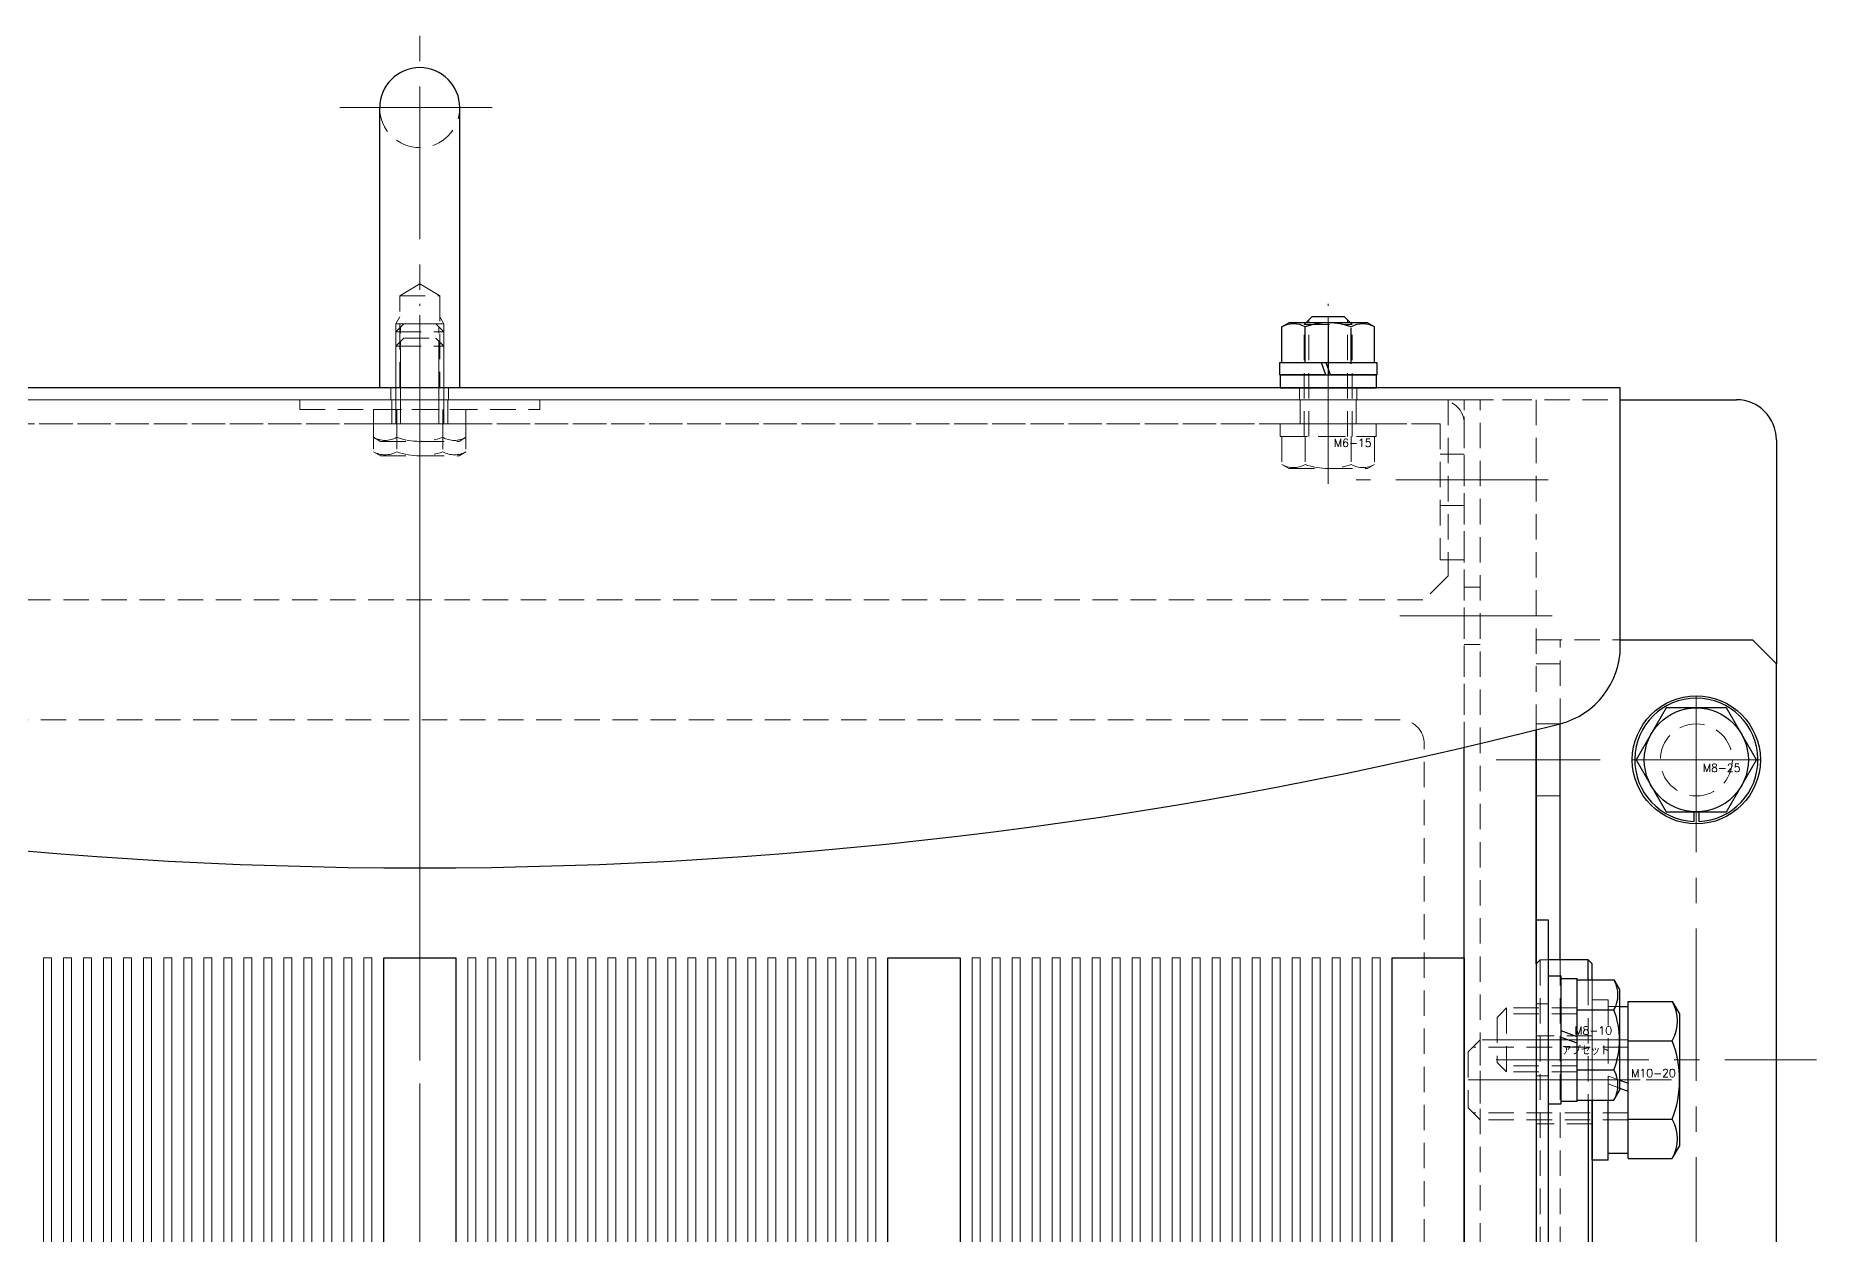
# Model space of a CAD drawing. Header units: millimetres. Extents: x 0 to 10987, y 0 to 7892.
# Drawn here: x 933.3 to 1155.8, y 2399.6 to 2549.4 of the extents above; entities that cross this region are included whole.
import ezdxf

# ---------------------------------------------------------------- set-up
doc = ezdxf.new("R2010")
doc.units = ezdxf.units.MM
doc.linetypes.add('CENTER2', pattern=[28.575, 19.05, -3.175, 3.175, -3.175])
doc.linetypes.add('HIDDEN2', pattern=[4.7625, 3.175, -1.5875])
for name, color, linetype, lineweight in [('01_外形線', 7, 'Continuous', 25), ('02_細線', 5, 'Continuous', 13), ('03_かくれ線', 6, 'HIDDEN2', 13), ('04_中心線', 1, 'CENTER2', 9)]:
    doc.layers.add(name, color=color, linetype=linetype, lineweight=lineweight)
doc.styles.add('KSS_TXT', font='txt.shx', dxfattribs={"bigfont": 'extfont2.shx'})

msp = doc.modelspace()

# ---------------------------------------------------------------- linework, layer by layer
for p, q in [((1131.347, 2505.431), (831.347, 2505.431)), ((1131.347, 2473.131), (1131.347, 2505.431)), ((1120.846, 2462.686), (1120.846, 2295.933)), ((1111.846, 2295.933), (1111.846, 2460.502))]:
    msp.add_line(p, q)
for centre, radius, start, end in [((1121.347, 2473.131), 10, 284.41177, 0), ((981.347, 3017.931), 572.5, 255.58823, 284.41177)]:
    msp.add_arc(centre, radius, start, end)
at = {"layer": '01_外形線'}
for p, q in [((976.347, 2505.431), (976.347, 2540.43)), ((986.347, 2505.431), (986.347, 2540.43)), ((1092.047, 2513.531), (1092.847, 2514.331)), ((1092.847, 2514.331), (1096.847, 2514.331)), ((1097.647, 2513.531), (1096.847, 2514.331)), ((1089.073, 2513.026), (1089.947, 2513.531)), ((1089.073, 2508.531), (1089.073, 2513.026)), ((1099.747, 2513.531), (1089.947, 2513.531)), ((1091.96, 2508.531), (1091.96, 2513.026)), ((1094.847, 2513.431), (1094.847, 2508.431)), ((1097.733, 2508.431), (1097.733, 2512.926)), ((1100.62, 2513.026), (1099.747, 2513.531)), ((1100.62, 2508.531), (1100.62, 2513.026)), ((1094.001, 2508.531), (1088.747, 2508.531)), ((1088.747, 2508.531), (1088.747, 2507.031)), ((1100.62, 2508.531), (1089.073, 2508.531)), ((1094.547, 2507.031), (1094.001, 2508.531)), ((1100.947, 2508.531), (1094.601, 2508.531)), ((1095.147, 2507.031), (1094.601, 2508.531)), ((1094.847, 2508.531), (1094.847, 2507.031)), ((1100.947, 2507.031), (1100.947, 2508.531)), ((986.347, 2505.431), (976.347, 2505.431)), ((1094.547, 2507.031), (1088.747, 2507.031)), ((1088.847, 2507.031), (1100.847, 2507.031)), ((1088.847, 2507.031), (1088.847, 2505.431)), ((1088.847, 2505.431), (1100.847, 2505.431)), ((1100.947, 2507.031), (1095.147, 2507.031)), ((1100.847, 2507.031), (1100.847, 2505.431)), ((1131.347, 2503.931), (1145.846, 2503.931)), ((1150.846, 2498.931), (1150.846, 2470.931)), ((1131.347, 2473.931), (1147.846, 2473.931)), ((1150.846, 2470.931), (1147.846, 2473.931)), ((1150.846, 2396.083), (1150.846, 2470.931)), ((1137.093, 2465.431), (1133.341, 2458.931)), ((1144.599, 2465.431), (1137.093, 2465.431)), ((1148.352, 2458.931), (1144.599, 2465.431)), ((1123.846, 2433.933), (1123.846, 2463.431)), ((1120.846, 2433.433), (1120.846, 2462.686)), ((1133.341, 2458.931), (1137.093, 2452.431)), ((1144.599, 2452.431), (1148.352, 2458.931)), ((1137.093, 2452.431), (1144.599, 2452.431)), ((1140.546, 2452.431), (1140.546, 2451.236)), ((1141.146, 2452.431), (1141.146, 2451.236)), ((1120.846, 2438.937), (1120.846, 2105.386)), ((1120.846, 2438.937), (1122.346, 2438.937)), ((1122.346, 2438.937), (1122.346, 2105.386)), ((1127.346, 2433.933), (1122.346, 2433.933)), ((1122.346, 2431.933), (1122.346, 2415.933)), ((1122.346, 2431.933), (1123.946, 2431.933)), ((1123.946, 2415.933), (1123.946, 2431.933)), ((1127.846, 2433.433), (1127.346, 2433.933)), ((1127.346, 2431.439), (1127.346, 2433.933)), ((1127.846, 2431.439), (1127.846, 2433.433)), ((1123.946, 2425.061), (1123.946, 2431.633)), ((1123.946, 2431.633), (1125.946, 2431.633)), ((1125.946, 2424.333), (1125.946, 2431.633)), ((1125.946, 2416.428), (1125.946, 2431.439)), ((1125.946, 2431.439), (1130.55, 2431.439)), ((1130.55, 2431.439), (1131.246, 2430.233)), ((1131.246, 2430.233), (1131.246, 2417.633)), ((1125.946, 2427.686), (1130.55, 2427.686)), ((1131.246, 2428.133), (1132.346, 2428.133)), ((1132.346, 2428.748), (1137.843, 2428.748)), ((1132.346, 2409.118), (1132.346, 2428.748)), ((1137.843, 2428.748), (1138.746, 2427.183)), ((1138.746, 2427.183), (1138.746, 2410.683)), ((1125.946, 2424.333), (1123.946, 2425.061)), ((1123.946, 2416.233), (1123.946, 2424.261)), ((1125.946, 2423.533), (1123.946, 2424.261)), ((1125.946, 2416.233), (1125.946, 2423.533)), ((1132.346, 2423.841), (1137.843, 2423.841)), ((1125.946, 2420.18), (1130.55, 2420.18)), ((1131.246, 2418.924), (1132.373, 2418.514)), ((1125.946, 2416.428), (1130.55, 2416.428)), ((1127.346, 2416.428), (1127.346, 2361.439)), ((1127.846, 2416.428), (1127.846, 2361.439)), ((1127.846, 2408.933), (1127.846, 2416.428)), ((1129.846, 2408.933), (1129.846, 2416.428)), ((1130.55, 2416.428), (1131.246, 2417.633)), ((1131.246, 2417.924), (1132.346, 2417.523)), ((1122.346, 2415.933), (1123.946, 2415.933)), ((1125.946, 2416.233), (1123.946, 2416.233)), ((1132.346, 2414.026), (1137.843, 2414.026)), ((1132.346, 2409.733), (1129.846, 2409.733)), ((1137.843, 2409.118), (1138.746, 2410.683)), ((1129.846, 2408.933), (1127.846, 2408.933)), ((1132.346, 2409.118), (1137.843, 2409.118))]:
    msp.add_line(p, q, dxfattribs=at)
at = {"layer": '01_外形線', "lineweight": 0}
for points in [[(935.346, 2295.933), (935.346, 2434.202), (934.346, 2434.202), (934.346, 2295.933)], [(937.846, 2295.933), (937.846, 2434.202), (936.846, 2434.202), (936.846, 2295.933)], [(940.346, 2295.933), (940.346, 2434.202), (939.346, 2434.202), (939.346, 2295.933)], [(942.846, 2295.933), (942.846, 2434.202), (941.846, 2434.202), (941.846, 2295.933)], [(945.346, 2295.933), (945.346, 2434.202), (944.346, 2434.202), (944.346, 2295.933)], [(947.846, 2295.933), (947.846, 2434.202), (946.846, 2434.202), (946.846, 2295.933)], [(950.346, 2295.933), (950.346, 2434.202), (949.346, 2434.202), (949.346, 2295.933)], [(952.846, 2295.933), (952.846, 2434.202), (951.846, 2434.202), (951.846, 2295.933)], [(955.346, 2295.933), (955.346, 2434.202), (954.346, 2434.202), (954.346, 2295.933)], [(957.846, 2295.933), (957.846, 2434.202), (956.846, 2434.202), (956.846, 2295.933)], [(960.346, 2295.933), (960.346, 2434.202), (959.346, 2434.202), (959.346, 2295.933)], [(962.846, 2295.933), (962.846, 2434.202), (961.846, 2434.202), (961.846, 2295.933)], [(965.346, 2295.933), (965.346, 2434.202), (964.346, 2434.202), (964.346, 2295.933)], [(967.846, 2295.933), (967.846, 2434.202), (966.846, 2434.202), (966.846, 2295.933)], [(970.346, 2295.933), (970.346, 2434.202), (969.346, 2434.202), (969.346, 2295.933)], [(972.846, 2295.933), (972.846, 2434.202), (971.846, 2434.202), (971.846, 2295.933)], [(975.346, 2295.933), (975.346, 2434.202), (974.346, 2434.202), (974.346, 2295.933)], [(988.346, 2295.933), (988.346, 2434.202), (987.346, 2434.202), (987.346, 2295.933)], [(990.846, 2295.933), (990.846, 2434.202), (989.846, 2434.202), (989.846, 2295.933)], [(993.346, 2295.933), (993.346, 2434.202), (992.346, 2434.202), (992.346, 2295.933)], [(995.846, 2295.933), (995.846, 2434.202), (994.846, 2434.202), (994.846, 2295.933)], [(998.346, 2295.933), (998.346, 2434.202), (997.346, 2434.202), (997.346, 2295.933)], [(1000.846, 2295.933), (1000.846, 2434.202), (999.846, 2434.202), (999.846, 2295.933)], [(1003.346, 2295.933), (1003.346, 2434.202), (1002.346, 2434.202), (1002.346, 2295.933)], [(1005.846, 2295.933), (1005.846, 2434.202), (1004.846, 2434.202), (1004.846, 2295.933)], [(1008.346, 2295.933), (1008.346, 2434.202), (1007.346, 2434.202), (1007.346, 2295.933)], [(1010.846, 2295.933), (1010.846, 2434.202), (1009.846, 2434.202), (1009.846, 2295.933)], [(1013.346, 2295.933), (1013.346, 2434.202), (1012.346, 2434.202), (1012.346, 2295.933)], [(1015.846, 2295.933), (1015.846, 2434.202), (1014.846, 2434.202), (1014.846, 2295.933)], [(1018.346, 2295.933), (1018.346, 2434.202), (1017.346, 2434.202), (1017.346, 2295.933)], [(1020.846, 2295.933), (1020.846, 2434.202), (1019.846, 2434.202), (1019.846, 2295.933)], [(1023.346, 2295.933), (1023.346, 2434.202), (1022.346, 2434.202), (1022.346, 2295.933)], [(1025.846, 2295.933), (1025.846, 2434.202), (1024.846, 2434.202), (1024.846, 2295.933)], [(1028.346, 2295.933), (1028.346, 2434.202), (1027.346, 2434.202), (1027.346, 2295.933)], [(1030.846, 2295.933), (1030.846, 2434.202), (1029.846, 2434.202), (1029.846, 2295.933)], [(1033.346, 2295.933), (1033.346, 2434.202), (1032.346, 2434.202), (1032.346, 2295.933)], [(1035.846, 2295.933), (1035.846, 2434.202), (1034.846, 2434.202), (1034.846, 2295.933)], [(1038.346, 2295.933), (1038.346, 2434.202), (1037.346, 2434.202), (1037.346, 2295.933)], [(1051.346, 2295.933), (1051.346, 2434.202), (1050.346, 2434.202), (1050.346, 2295.933)], [(1053.846, 2295.933), (1053.846, 2434.202), (1052.846, 2434.202), (1052.846, 2295.933)], [(1056.346, 2295.933), (1056.346, 2434.202), (1055.346, 2434.202), (1055.346, 2295.933)], [(1058.846, 2295.933), (1058.846, 2434.202), (1057.846, 2434.202), (1057.846, 2295.933)], [(1061.346, 2295.933), (1061.346, 2434.202), (1060.346, 2434.202), (1060.346, 2295.933)], [(1063.846, 2295.933), (1063.846, 2434.202), (1062.846, 2434.202), (1062.846, 2295.933)], [(1066.346, 2295.933), (1066.346, 2434.202), (1065.346, 2434.202), (1065.346, 2295.933)], [(1068.846, 2295.933), (1068.846, 2434.202), (1067.846, 2434.202), (1067.846, 2295.933)], [(1071.346, 2295.933), (1071.346, 2434.202), (1070.346, 2434.202), (1070.346, 2295.933)], [(1073.846, 2295.933), (1073.846, 2434.202), (1072.846, 2434.202), (1072.846, 2295.933)], [(1076.346, 2295.933), (1076.346, 2434.202), (1075.346, 2434.202), (1075.346, 2295.933)], [(1078.846, 2295.933), (1078.846, 2434.202), (1077.846, 2434.202), (1077.846, 2295.933)], [(1081.346, 2295.933), (1081.346, 2434.202), (1080.346, 2434.202), (1080.346, 2295.933)], [(1083.846, 2295.933), (1083.846, 2434.202), (1082.846, 2434.202), (1082.846, 2295.933)], [(1086.346, 2295.933), (1086.346, 2434.202), (1085.346, 2434.202), (1085.346, 2295.933)], [(1088.846, 2295.933), (1088.846, 2434.202), (1087.846, 2434.202), (1087.846, 2295.933)], [(1091.346, 2295.933), (1091.346, 2434.202), (1090.346, 2434.202), (1090.346, 2295.933)], [(1093.846, 2295.933), (1093.846, 2434.202), (1092.846, 2434.202), (1092.846, 2295.933)], [(1096.346, 2295.933), (1096.346, 2434.202), (1095.346, 2434.202), (1095.346, 2295.933)], [(1098.846, 2295.933), (1098.846, 2434.202), (1097.846, 2434.202), (1097.846, 2295.933)], [(1101.346, 2295.933), (1101.346, 2434.202), (1100.346, 2434.202), (1100.346, 2295.933)]]:
    msp.add_lwpolyline(points, dxfattribs=at)
at = {"layer": '01_外形線'}
for points in [[(976.846, 2295.933), (976.846, 2434.202), (985.846, 2434.202), (985.846, 2295.933)], [(1039.846, 2295.933), (1039.846, 2434.202), (1048.846, 2434.202), (1048.846, 2295.933)], [(1102.846, 2295.933), (1102.846, 2434.202), (1111.846, 2434.202), (1111.846, 2295.933)]]:
    msp.add_lwpolyline(points, dxfattribs=at)
for radius in [8, 6.5]:
    msp.add_circle((1140.846, 2458.931), radius, dxfattribs=at)
for centre, radius, start, end in [((981.347, 2540.43), 5, 0, 180), ((1090.516, 2510.526), 2.887, 60.00001, 119.99999), ((1094.847, 2505.016), 8.514, 70.18087, 109.81913), ((1099.177, 2510.526), 2.887, 60.00001, 119.99999), ((1145.846, 2498.931), 5, 0, 90), ((1140.846, 2458.931), 7.7, 272.23287, 267.76713), ((1127.3, 2429.562), 3.753, 330.00001, 29.99999), ((1120.781, 2423.933), 10.465, 338.98558, 21.01442), ((1133.593, 2426.294), 4.907, 330.00001, 29.99999), ((1124.967, 2418.933), 13.779, 339.136, 20.864), ((1127.3, 2418.304), 3.753, 330.00001, 29.99999), ((1133.593, 2411.572), 4.907, 330.00001, 29.99999)]:
    msp.add_arc(centre, radius, start, end, dxfattribs=at)
at = {"layer": '02_細線'}
for p, q in [((1092.447, 2513.931), (1092.447, 2513.531)), ((1097.247, 2513.931), (1097.247, 2513.531))]:
    msp.add_line(p, q, dxfattribs=at)
at = {"layer": '03_かくれ線'}
for p, q in [((978.847, 2516.931), (981.347, 2518.433)), ((978.847, 2505.431), (978.847, 2516.931)), ((978.847, 2516.931), (983.847, 2516.931)), ((981.347, 2518.433), (983.847, 2516.931)), ((983.847, 2516.931), (983.847, 2505.431)), ((978.347, 2513.431), (978.847, 2514.297)), ((984.347, 2513.431), (983.847, 2514.297)), ((978.347, 2505.431), (978.347, 2513.431)), ((984.347, 2513.431), (978.347, 2513.431)), ((978.347, 2512.431), (979.347, 2513.431)), ((978.347, 2502.732), (978.347, 2512.431)), ((978.347, 2512.431), (984.347, 2512.431)), ((978.947, 2502.732), (978.947, 2513.031)), ((979.347, 2513.431), (983.347, 2513.431)), ((984.347, 2512.431), (983.347, 2513.431)), ((983.747, 2502.732), (983.747, 2513.03)), ((984.347, 2505.431), (984.347, 2513.431)), ((984.347, 2502.732), (984.347, 2512.431)), ((1091.847, 2513.331), (1092.047, 2513.531)), ((1091.847, 2513.331), (1097.847, 2513.331)), ((1091.847, 2499.331), (1091.847, 2513.331)), ((1092.447, 2499.331), (1092.447, 2513.531)), ((1097.247, 2499.331), (1097.247, 2513.531)), ((1097.847, 2513.331), (1097.647, 2513.531)), ((1097.847, 2499.331), (1097.847, 2513.331)), ((978.346, 2510.629), (979.346, 2511.629)), ((978.347, 2500.93), (978.346, 2510.629)), ((978.346, 2510.629), (984.346, 2510.629)), ((978.947, 2500.931), (978.947, 2511.23)), ((979.346, 2511.629), (983.346, 2511.629)), ((984.346, 2510.629), (983.346, 2511.629)), ((983.747, 2500.931), (983.747, 2511.228)), ((984.347, 2500.931), (984.346, 2510.629)), ((977.747, 2503.931), (977.747, 2505.431)), ((977.747, 2503.931), (977.747, 2505.431)), ((977.747, 2503.931), (977.747, 2505.431)), ((984.947, 2503.931), (984.947, 2505.431)), ((984.947, 2503.931), (984.947, 2505.431)), ((984.947, 2503.931), (984.947, 2505.431)), ((1091.247, 2503.931), (1091.247, 2505.431)), ((1098.447, 2503.931), (1098.447, 2505.431)), ((831.347, 2503.931), (1131.347, 2503.931)), ((831.347, 2503.931), (1131.347, 2503.931)), ((1113.846, 2503.931), (848.846, 2503.931)), ((852.847, 2503.931), (1109.847, 2503.931)), ((1108.846, 2503.931), (853.846, 2503.931)), ((977.847, 2503.931), (977.847, 2500.931)), ((984.847, 2503.931), (984.847, 2500.931)), ((1091.347, 2503.931), (1091.347, 2500.931)), ((1098.347, 2503.931), (1098.347, 2500.931)), ((1109.847, 2503.931), (1109.847, 2481.931)), ((1111.846, 2135.931), (1111.846, 2503.931)), ((1113.846, 2135.931), (1113.846, 2503.931)), ((852.847, 2500.931), (1109.847, 2500.931)), ((853.846, 2500.931), (1108.846, 2500.931)), ((975.573, 2500.931), (975.573, 2497.435)), ((975.573, 2500.931), (987.12, 2500.931)), ((975.574, 2502.732), (975.574, 2499.236)), ((975.574, 2502.732), (987.121, 2502.732)), ((978.46, 2500.931), (978.46, 2497.435)), ((978.461, 2502.732), (978.461, 2499.236)), ((984.233, 2500.931), (984.233, 2497.435)), ((984.234, 2502.732), (984.234, 2499.236)), ((987.12, 2500.931), (987.12, 2497.435)), ((987.121, 2502.732), (987.121, 2499.236)), ((1088.847, 2500.931), (1100.847, 2500.931)), ((1088.847, 2500.931), (1088.847, 2499.331)), ((1100.847, 2500.931), (1100.847, 2499.331)), ((1108.846, 2500.931), (1108.846, 2483.931)), ((1111.846, 2483.931), (1111.846, 2500.931)), ((975.574, 2499.236), (976.447, 2498.732)), ((976.447, 2498.732), (986.247, 2498.732)), ((987.121, 2499.236), (986.247, 2498.732)), ((1088.847, 2499.331), (1100.847, 2499.331)), ((1089.073, 2499.331), (1089.073, 2495.835)), ((1089.073, 2499.331), (1100.62, 2499.331)), ((1091.96, 2499.331), (1091.96, 2495.835)), ((1097.733, 2499.331), (1097.733, 2495.835)), ((1100.62, 2499.331), (1100.62, 2495.835)), ((975.573, 2497.435), (976.447, 2496.931)), ((976.447, 2496.931), (986.247, 2496.931)), ((987.12, 2497.435), (986.247, 2496.931)), ((1111.846, 2497.131), (1108.846, 2497.131)), ((1089.073, 2495.835), (1089.947, 2495.331)), ((1089.947, 2495.331), (1099.747, 2495.331)), ((1100.62, 2495.835), (1099.747, 2495.331)), ((1111.846, 2490.731), (1108.846, 2490.731)), ((1108.846, 2483.931), (1111.846, 2483.931)), ((1109.847, 2481.931), (1106.847, 2478.931)), ((855.847, 2478.931), (1106.847, 2478.931)), ((1113.846, 2480.531), (1111.846, 2480.531)), ((1113.846, 2473.331), (1111.846, 2473.331)), ((1123.846, 2463.431), (1123.846, 2473.931)), ((1120.846, 2470.931), (1123.846, 2470.931)), ((1140.846, 2466.431), (1140.846, 2451.431)), ((1120.846, 2463.431), (1123.846, 2463.431)), ((1120.846, 2454.431), (1123.846, 2454.431)), ((1121.346, 2433.933), (1120.846, 2433.433)), ((1120.846, 2433.433), (1120.846, 2368.931)), ((1120.846, 2433.433), (1120.846, 2244.433)), ((1121.346, 2433.933), (1121.346, 2243.933)), ((1121.346, 2433.933), (1122.346, 2433.933)), ((1123.846, 2433.933), (1123.846, 2368.931)), ((1127.346, 2431.439), (1127.346, 2416.428)), ((1127.846, 2431.439), (1127.846, 2416.428)), ((1117.146, 2427.933), (1116.246, 2427.033)), ((1117.146, 2427.933), (1117.146, 2419.933)), ((1125.946, 2427.933), (1117.146, 2427.933)), ((1120.846, 2428.433), (1122.346, 2428.433)), ((1129.846, 2428.933), (1127.846, 2428.933)), ((1127.846, 2416.428), (1127.846, 2428.933)), ((1129.846, 2428.933), (1129.846, 2416.428)), ((1131.246, 2428.133), (1129.846, 2428.133)), ((1116.246, 2427.033), (1115.946, 2426.733)), ((1115.946, 2426.733), (1115.946, 2421.133)), ((1125.946, 2427.183), (1116.396, 2427.183)), ((1113.846, 2423.933), (1112.346, 2422.433)), ((1132.346, 2423.033), (1112.946, 2423.033)), ((1132.346, 2423.933), (1113.846, 2423.933)), ((1113.846, 2423.933), (1113.846, 2413.933)), ((1127.846, 2424.433), (1120.846, 2424.433)), ((1112.346, 2422.433), (1112.346, 2415.433)), ((1116.246, 2420.833), (1115.946, 2421.133)), ((1117.146, 2419.933), (1116.246, 2420.833)), ((1125.946, 2420.683), (1116.396, 2420.683)), ((1125.946, 2419.933), (1117.146, 2419.933)), ((1120.846, 2419.433), (1122.346, 2419.433)), ((1129.873, 2419.424), (1131.246, 2418.924)), ((1129.846, 2418.433), (1131.246, 2417.924)), ((1113.846, 2413.933), (1112.346, 2415.433)), ((1132.346, 2414.833), (1112.946, 2414.833)), ((1132.346, 2413.933), (1113.846, 2413.933)), ((1127.846, 2413.433), (1120.846, 2413.433))]:
    msp.add_line(p, q, dxfattribs=at)
msp.add_lwpolyline([(966.348, 2502.732), (996.347, 2502.732), (996.346, 2503.931), (966.347, 2503.931)], close=True, dxfattribs=at)
for points in [[(1111.846, 2460.502), (1111.846, 2503.933), (1120.846, 2503.931), (1120.846, 2462.686)], [(1120.846, 2462.686), (1120.846, 2473.931), (1131.347, 2473.931)], [(1150.846, 2470.931), (1150.846, 2191.931)]]:
    msp.add_lwpolyline(points, dxfattribs=at)
msp.add_lwpolyline([(1106.846, 2326.931), (1106.846, 2460.931, 0.4142136), (1103.846, 2463.931), (858.846, 2463.931, 0.4142136), (855.846, 2460.931), (855.846, 2326.931, 0.4142136), (858.846, 2323.931), (1103.846, 2323.931, 0.4142136)], format="xyb", close=True, dxfattribs=at)
msp.add_circle((1140.846, 2458.931), 4.5, dxfattribs=at)
msp.add_circle((1140.846, 2458.931), 4.5, dxfattribs=at)
for centre, radius, start, end in [((981.347, 2540.43), 5, 180, 0), ((1108.846, 2500.931), 3, 0, 90), ((977.017, 2501.736), 2.887, 240.00001, 299.99999), ((981.347, 2507.246), 8.514, 250.18087, 289.81913), ((985.677, 2501.736), 2.887, 240.00001, 299.99999), ((977.016, 2499.935), 2.887, 240.00001, 299.99999), ((981.347, 2505.445), 8.514, 250.18087, 289.81913), ((985.677, 2499.935), 2.887, 240.00001, 299.99999), ((1090.516, 2498.335), 2.887, 240.00001, 299.99999), ((1094.847, 2503.845), 8.514, 250.18087, 289.81913), ((1099.177, 2498.335), 2.887, 240.00001, 299.99999)]:
    msp.add_arc(centre, radius, start, end, dxfattribs=at)
at = {"layer": '04_中心線'}
for p, q in [((981.347, 2495.431), (981.347, 2549.43)), ((971.347, 2540.43), (991.347, 2540.43)), ((981.347, 2493.431), (981.347, 2515.931)), ((981.347, 2493.931), (981.347, 2515.431)), ((1094.847, 2493.431), (1094.847, 2515.931)), ((1094.847, 2514.331), (1094.847, 2495.331)), ((981.347, 2440.431), (981.347, 2510.431)), ((981.347, 2495.931), (981.347, 2508.931)), ((1094.847, 2495.931), (1094.847, 2508.931)), ((981.346, 2503.931), (981.346, 2128.931)), ((981.346, 2135.931), (981.346, 2503.931)), ((1122.346, 2493.931), (1098.346, 2493.931)), ((1122.846, 2476.931), (1102.846, 2476.931)), ((1140.846, 2466.931), (1140.846, 2450.931)), ((1140.846, 2466.431), (1140.846, 2376.431)), ((1140.846, 2466.431), (1140.846, 2376.431)), ((1140.846, 2453.331), (1140.846, 2464.531)), ((1115.846, 2458.931), (1128.846, 2458.931)), ((1148.846, 2458.931), (1132.846, 2458.931)), ((1133.346, 2458.931), (1148.346, 2458.931)), ((1133.346, 2458.931), (1148.346, 2458.931)), ((1114.096, 2423.933), (1129.096, 2423.933)), ((1131.246, 2423.933), (1115.946, 2423.933)), ((1115.846, 2421.431), (1155.846, 2421.431)), ((1112.346, 2418.933), (1138.746, 2418.933)), ((1133.846, 2418.933), (1114.846, 2418.933))]:
    msp.add_line(p, q, dxfattribs=at)

# ---------------------------------------------------------------- texts
at = {"layer": '03_かくれ線', "style": 'KSS_TXT'}
for s, p in [('M6-15', (1095.562, 2498.04)), ('M8-25', (1141.657, 2457.422)), ('M8-10', (1125.603, 2424.613)), ('アプセット', (1124.037, 2422.075)), ('M10-20', (1132.705, 2419.293))]:
    msp.add_text(s, height=1, dxfattribs=at).set_placement(p)

doc.saveas('drawing.dxf')
